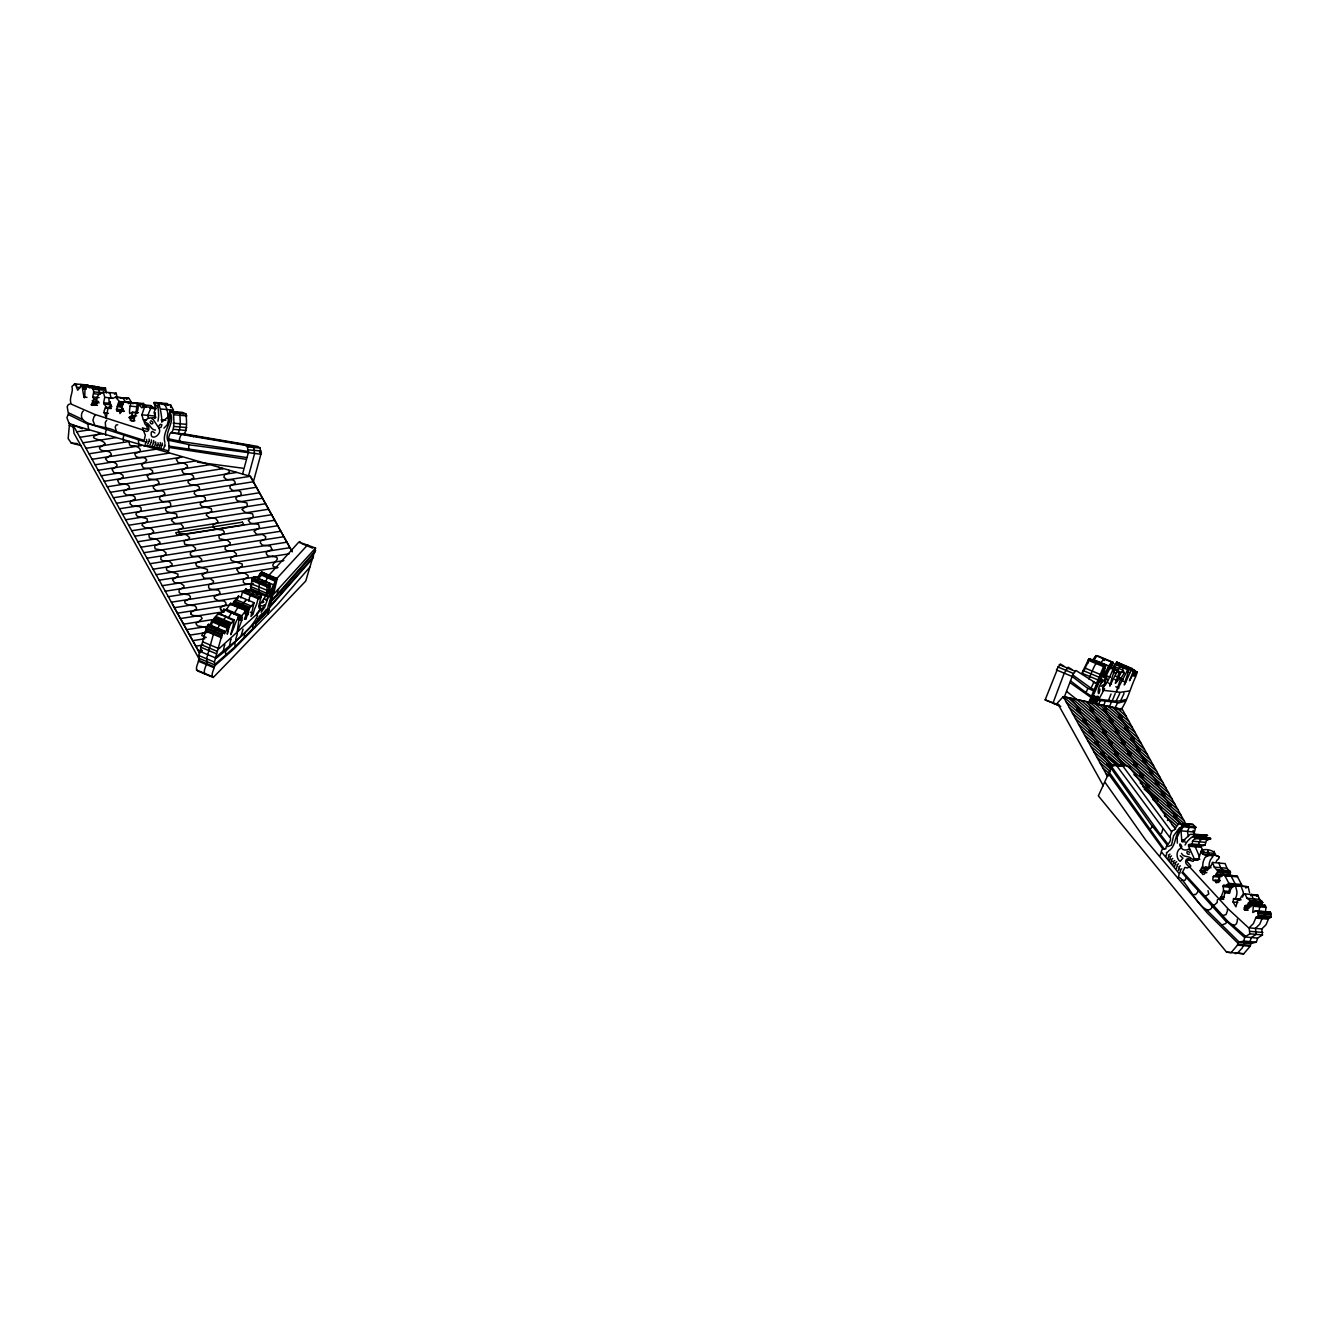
<?xml version="1.0" encoding="UTF-8"?>
<svg xmlns="http://www.w3.org/2000/svg" width="1338" height="1338" viewBox="0 0 1338 1338"><rect width="100%" height="100%" fill="white"/><g stroke="black" fill="none" stroke-linecap="round" stroke-linejoin="round"><path stroke-width="1.5" d="M142.731 406.719L143.618 403.507L122.711 402.019L121.557 407.822L122.46 410.348L119.968 413.542L119.483 410.883L117.075 411L116.456 409.261L119.35 401.517L115.586 397.102L112.827 398.373L108.863 397.704L109.147 402.337L111.205 405.046L107.96 408.274L106.204 418.075L104.046 411.234L105.401 407.806L109.181 408.09M1219.487 880.906L1219.604 877.143L1213.265 876.574C1211.609 883.264 1214.72 879.4 1219.57 880.538M1119.572 693.235L1119.572 693.168A5.703 1.254 -67.3 0 1 1119.454 694.238L1115.959 701.296L1098.966 699.189L1104.603 688.685L1102.98 688.334L1104.368 685.792A22.947 5.034 -67.3 0 1 1105.723 684.42L1107.178 682.146M216.12 657.142C229.885 644.398 250.005 632.74 257.465 615.881C254.437 613.256 260.86 611.014 259.84 608.338A22.947 5.034 -67.3 0 0 259.037 608.121L258.87 606.716M1240.125 886.057L1241.58 884.502L1237.098 876.089L1220.239 874.433L1217.63 882.378L1216.259 882.796L1214.82 880.12M96.938 399.159L93.76 398.875L92.74 397.018L93.693 391.917L92.807 386.833L89.178 387.535L85.415 386.13L84.896 391.181C84.913 407.939 82.621 387.886 81.835 385.193L77.704 390.211L75.196 383.855L71.918 386.448C73.741 392.084 68.79 397.603 71.014 403.658L68.338 404.611L67.184 406.618L68.405 413.793L66.9 417.707L69.459 424.263L68.154 438.596L71.265 443.062L81.334 445.654M154.506 408.926L151.01 405.598L138.349 404.461L137.998 409.144A9.383 6.406 -84.9 0 1 135.155 414.864L133.951 420.901L131.392 420.985L129.284 417.272L131.826 415.432L132.378 412.539L129.702 413.509C128.398 403.808 135.289 403.39 123.999 401.751M1248.036 910.275L1244.407 909.673L1244.775 906.127L1250.712 905.408M268.821 575.407L298.859 542.024L315.567 548.062L305.75 581.026L229.735 660.537L213.244 677.463L197.589 670.923C193.742 667.963 200.984 660.32 198.743 655.503L206.219 628.693L208.511 624.328L224.165 630.867L224.567 633.811L228.213 626.519L227.259 634.162L229.802 624.863L234.016 619.845L218.362 613.306L214.147 618.323L213.311 621.652M213.244 677.463C209.397 674.503 216.639 666.859 214.398 662.042L221.874 635.232L224.165 630.867M223.781 612.135L223.797 609.191L221.071 613.841M1211.041 867.76L1205.856 867.258C1202.511 869.131 1207.277 874.617 1202.845 874.45L1200.119 870.77L1202.795 865.719A9.383 6.406 -84.9 0 1 1204.284 859.08C1205.454 853.059 1225.658 854.447 1216.944 860.217A9.383 6.406 -84.9 0 0 1216.091 862.207M1115.206 668.565L1115.072 666.826L1113.818 668.314M169.842 411.268L173.304 412.773C173.923 419.262 174.743 426.722 171.849 432.826L184.51 433.964C187.387 427.859 186.584 420.4 185.965 413.91L182.503 412.405L169.842 411.268L168.521 416.603L161.681 422.122C162.718 419.965 158.453 395.948 157.767 407.237L153.87 402.654L155.66 408.224L154.037 412.673L155.86 417.506L148.418 418.175L144.889 420.5L143.333 419.881L141.845 414.83L144.805 406.484M167.551 418.66C168.805 415.115 166.28 404.494 164.273 405.096M1175.684 829.226L1129.59 767.192L1127.349 765.788L1112.33 765.369L1098.347 795.859L1226.561 952.121L1231.044 952.689L1237.499 945.13L1238.369 942.353L1243.688 941.032L1256.349 942.169L1257.636 938.105L1262.47 934.944L1261.767 928.99L1249.107 927.853L1249.809 933.807L1244.976 936.968L1243.688 941.032M1239.222 953.258L1243.688 953.827L1250.16 946.267L1251.013 943.491L1256.349 942.169M269.005 586.429L268.988 586.713A32.53 7.125 -67.3 0 1 268.804 588.503L268.336 591.245A29.219 6.406 -67.3 0 1 267.684 593.988L267.065 596.246M1185.334 841.937L1182.173 841.652L1181.705 839.913L1181.036 830.848L1183.244 826.098L1195.888 827.235L1194.332 828.021M212.608 621.217L212.608 620.079L228.213 626.519M220.436 624.478L220.385 623.257L217.308 629.429M231.608 613.456L231.675 612.403L228.898 617.102M116.439 503.272L253.4 481.747L260.877 454.268L260.09 448.013L257.916 446.474L184.51 433.964M259.689 577.33L260.308 573.484L275.963 580.023L277.25 578.551L261.596 572.012L260.308 573.484M117.359 398.507L116.155 393.188L103.411 392.051L104.715 397.369L103.645 402.755L106.287 407.354L105.401 407.806M1115.223 693.519L1112.831 699.44A8.797 1.923 -67.3 0 1 1112.062 700.543L1111.895 700.761M1247.551 905.124L1248.471 902.882L1261.132 904.003L1262.754 902.548L1259.61 899.37L1257.753 895.022L1245.093 893.901L1241.647 896.092L1239.356 900.307L1237.65 900.357L1235.944 906.83L1233.067 902.013L1233.552 898.634L1239.239 899.805M1110.373 664.869L1123.151 670.204L1124.288 672.93L1120.709 678.667L1116.226 691.846L1127.783 669.686M1193.831 860.133L1193.161 861.371L1191.522 860.869A22.947 15.671 -84.9 0 0 1189.047 860.2L1187.14 860.334L1186.973 861.555L1190.87 865.987L1187.324 867.927L1184.883 867.442L1182.708 871.924L1222.664 915.476L1226.026 914.64L1227.481 910.793A5.703 3.897 -84.9 0 0 1227.314 909.255L1227.281 909.121M232.745 605.094L233.615 602.05L238.381 596.129L254.036 602.669L250.959 616.45L253.083 614.075L254.672 608.723A9.383 2.057 -67.3 0 0 257.164 602.368L258.05 598.655L242.395 592.115L241.509 595.828A9.383 2.057 -67.3 0 1 240.84 597.869M1244.875 909.991L1247.836 908.837L1252.335 904.103L1253.371 906.244L1252.769 912.499L1255.997 910.994L1270.414 912.165L1270.983 917.299L1268.708 918.403L1266.082 924.692L1261.767 928.99M1252.335 904.103L1264.995 905.241L1266.032 907.381L1265.347 912.349M1123.92 693.101L1123.903 693.184A7.208 1.572 -67.3 0 1 1123.736 694.205L1120.575 700.811L1115.992 701.263M267.416 585.475L252.079 578.534L250.708 588.586L249.102 590.928M253.334 579.588L253.919 576.862L269.574 583.401L268.988 586.128L267.366 585.676L266.362 595.126L258.702 606.281L261.512 595.31M267.7 614.276L272.818 595.193A11.674 2.559 -67.3 0 1 273.27 594.34M171.849 432.826L245.255 445.337L247.446 446.875L248.216 453.13L242.596 473.869M144.471 406.484L144.671 405.029L146.394 407.27M150.809 407.053L151.01 405.598M135.907 413.342L137.296 402.955L135.004 403.491M1249.107 927.853L1253.422 923.555L1256.064 917.266L1258.322 916.162L1257.753 911.027M1119.889 667.077L1118.367 669.134M259.472 575.842L259.455 575.942A11.457 2.509 -67.3 0 1 259.238 577.213M275.11 582.482L275.126 582.381A11.457 2.509 -67.3 0 1 274.892 583.753L267.985 606.75M1162.772 828.791L1162.789 828.69A18.331 12.51 -84.9 0 1 1162.538 830.112L1161.618 833.089L1159.962 833.959L1111.192 766.122M131.91 403.256L129.084 398.423L115.586 397.102M1229.154 893.249L1229.622 885.973L1223.3 885.405L1223.484 890.907L1221.176 896.795L1219.002 898.919L1223.501 898.367L1225.039 892.145L1229.304 892.128L1231.696 887.629L1235.476 885.622L1248.137 886.76L1249.575 892.613M1210.739 839.077C1205.086 839.695 1196.356 834.895 1192.509 841.184L1192.292 844.01L1204.953 845.148L1206.458 840.632L1210.539 838.324L1205.705 837.722L1207.227 835.213L1196.456 834.962L1201.34 834.795L1199.383 837.153L1204.417 838.508L1200.136 840.063L1198.614 844.579L1194.734 845.616L1199.467 856.655M1177.34 843.107L1177.172 837.304L1180.032 831.132A55.694 38.033 -84.9 0 0 1180.534 829.443L1180.584 829.292M1120.91 710.06C1127.834 699.674 1130.409 687.883 1135.694 676.694C1140.561 662.494 1130.493 686.327 1135.159 670.706L1116.544 662.026L1132.199 668.565L1132.65 670.371L1133.955 669.82L1129.489 680.708L1135.159 670.706M211.722 624.562L212.106 622.856M176.047 412.756L176.181 411.836L179.643 413.342C180.262 419.831 181.065 427.29 178.171 433.395L251.577 445.905L253.768 447.444L254.554 453.699L248.433 476.261M91.553 387.719L92.64 386.414L94.078 387.284M277.25 578.551L273.47 594.423L315.567 548.062M237.194 599.792L238.381 596.129M1098.849 682.614L1103.566 669.686A11.457 2.509 -67.3 0 1 1104.335 668.13L1104.402 667.996M1259.008 911.797L1259.694 906.813L1257.703 904.906M217.994 614.694L218.362 613.306M1213.265 876.574L1215.272 875.989L1217.848 871.122L1214.302 867.141L1212.496 862.458L1225.156 863.595L1226.963 868.262L1230.492 872.259L1228.602 875.821M225.721 610.596L230.638 603.287L246.292 609.827L247.379 610.747L244.453 619.343L246.092 617.554L245.991 619.143L249.269 608.589L254.036 602.669M1123.151 670.204C1118.685 673.884 1118.735 681.46 1115.307 683.317L1119.454 671.576L1113.183 668.95L1107.797 681.293L1106.141 675.824L1112.881 662.193L1097.227 655.653L1094.501 658.831L1095.989 655.637L1112.898 662.594M111.84 406.652L110.251 404.695L110.335 401.617M1098.749 683.183L1093.832 694.221M157.951 421.136L158.386 418.526A29.219 19.953 -84.9 0 0 158.637 415.048L158.453 411.134A32.53 22.211 -84.9 0 0 158.068 408.341L157.951 407.705M1100.053 681.862L1103.348 671.124A55.694 12.209 -67.3 0 0 1103.883 669.502L1103.934 669.368M254.471 627.84L256.194 623.441L268.955 610.145M1197.828 891.141L1197.761 891.426A6.105 4.165 -84.9 0 1 1197.343 892.613L1195.62 894.604L1193.814 894.453M1254.375 904.973L1256.031 900.842L1253.288 898.802L1251.431 894.47L1250.629 895.741M1260.697 905.542L1261.132 904.003M154.857 418.443L155.308 412.689M1212.011 906.729L1211.944 907.03A5.804 3.964 -84.9 0 1 1211.475 908.251C1203.297 917.952 1186.823 881.374 1179.213 877.427M1093.297 682.129L1096.441 683.434L1103.566 666.659L1105.957 665.003L1088.948 658.664L1081.857 673.198L1097.511 679.737M1093.631 682.263L1093.614 682.363A18.331 4.014 -67.3 0 1 1093.28 683.501L1090.988 688.184L1072.624 674.87L1075.986 670.505L1096.441 683.434M239.402 607.987L238.465 606.549L233.615 614.41M223.797 609.191L239.502 615.664L237.06 632.841L242.111 619.461L241.81 615.815L246.292 609.827M167.601 452.963C171.415 447.344 165.812 439.316 170.695 432.692A11.674 7.961 -84.9 0 1 171.364 432.224M1201.557 850.098L1198.647 858.494L1194.851 860.033L1188.562 846.185L1189.03 844.445L1192.292 844.01M1207.378 852.473L1207.796 850.951L1208.983 854.664L1213.048 856.37L1210.606 859.648A9.383 6.406 -84.9 0 0 1209.117 866.271L1209.05 867.743L1202.728 867.175M1213.7 853.025L1214.218 851.236M1110.657 767.711L1152.252 826.299A7.142 4.884 -84.9 0 1 1151.951 827.135L1150.412 828.874A13.514 9.215 -84.9 0 1 1149.626 829.209L1149.476 829.259M1193.228 830.43L1193.195 830.564A55.694 38.033 -84.9 0 1 1192.911 831.55M275.963 580.023L269.089 594.172L270.51 585.124L269.574 583.401M1096.591 704.29L1096.24 702.751L1089.5 700.443M1194.132 833.423L1195.453 827.938M1222.062 876.005L1224.17 871.69L1220.641 867.71L1218.834 863.027M103.411 392.051L99.28 394.141A8.965 6.121 -84.9 0 0 96.319 399.962L97.306 402.236L95.684 404.845L91.419 404.862L93.76 398.875M1088.898 679.035C1090.637 675.155 1096.056 660.152 1097.695 662.812M1105.004 701.998L1104.92 702.266A6.105 1.338 -67.3 0 1 1104.486 703.47L1103.482 705.728M123.397 411.552L123.213 408.458M1111.008 702.851L1110.925 703.136A5.804 1.271 -67.3 0 1 1110.473 704.373L1109.051 707.284M245.757 600.762C247.095 598.638 240.121 605.763 240.572 608.372L231.574 604.726M1063.994 666.173L1060.332 663.966L1056.418 669.903L1072.072 676.443L1087.827 688.418A7.142 1.572 -67.3 0 1 1087.543 689.254L1086.389 691.679A13.514 2.96 -67.3 0 1 1085.871 692.532L1070.534 680.875M158.62 426.839L158.67 426.722A6.238 4.265 -84.9 0 1 159.222 425.484L160.376 424.246L161.915 424.832L161.078 427.223L158.904 428.11L153.234 419.53A13.012 8.881 -84.9 0 0 152.064 418.811L151.88 418.727M106.354 393.038L105.451 387.97L85.415 386.13M1186.522 877.728L1184.832 880.437L1182.625 880.304A16.29 11.122 -84.9 0 1 1181.755 879.969L1181.688 879.936M1181.889 872.56L1226.578 922.133A5.703 3.897 -84.9 0 1 1225.725 923.538L1221.979 924.926M1226.26 875.487L1230.776 875.52L1235.242 883.933L1233.787 885.505L1223.3 885.405M234.016 619.845C234.284 625.247 226.457 645.652 234.15 626.886A8.965 1.957 -67.3 0 1 236.726 620.38L239.502 615.664M259.589 574.27L257.532 579.571M266.613 599.942L266.663 599.825A6.238 1.371 -67.3 0 1 267.165 598.487L268.771 595.878L264.74 607.134L261.178 612.269L261.964 608.506L263.536 607.285M1100.338 700.61L1097.929 705.193M1125.425 701.112L1117.263 703.27A5.703 1.254 -67.3 0 1 1116.561 704.959L1114.42 708.538M1082.776 674.185L1083.228 672.93M256.093 621.635L225.921 650.904A5.703 1.254 -67.3 0 0 225.503 652.426L225.721 654.867M252.949 624.695L252.665 628.241A16.29 3.562 -67.3 0 0 252.982 628.224M1132.199 668.565C1130.309 670.739 1120.358 696.278 1125.927 679.035A8.965 1.957 -67.3 0 0 1127.767 672.914L1127.8 669.719L1112.129 663.146L1111.309 664.601M221.489 624.026L221.974 621.601L226.189 616.567L218.127 613.975M1101.692 682.464L1101.743 682.347A6.238 1.371 -67.3 0 0 1102.144 681.059L1102.228 679.269L1100.973 683.484L1105.907 677.747A13.012 2.86 -67.3 0 1 1106.442 677.496L1106.509 677.48M68.606 414.663L88.291 424.363A5.703 3.897 -84.9 0 0 88.024 426.17L89.027 430.301M138.466 439.901L138.734 444.868M1256.951 896.309L1257.753 895.022M1181.37 847.891L1181.421 847.774A6.238 4.265 -84.9 0 0 1181.772 846.402C1177.724 838.09 1179.363 853.895 1188.897 849.128A13.012 8.881 -84.9 0 1 1190.034 849.948L1190.184 850.098M258.987 577.196L258.936 577.347A55.694 12.209 -67.3 0 0 258.318 579.003M274.641 583.736L274.591 583.886A55.694 12.209 -67.3 0 0 273.972 585.542L269.473 597.032M315.099 552.076L281.766 590.359A7.142 1.572 -67.3 0 0 281.465 591.195L281.047 593.236A13.514 2.96 -67.3 0 0 281.064 593.788L281.08 593.888M245.205 590.526L245.858 588.753M253.033 593.788C254.906 591.513 248.266 596.464 249.336 599.09A9.383 2.057 -67.3 0 1 248.667 601.147M1110.64 667.311L1115.34 669.268L1113.433 673.532A9.383 2.057 -67.3 0 0 1111.594 679.537L1109.787 686.177L1117.748 669.853L1109.921 666.575L1110.289 668.666M1060.8 706.414L1045.145 699.874L1056.987 670.321M1063.81 698.419L1072.742 674.954M235.438 642.023L235.321 642.324A5.804 1.271 -67.3 0 0 234.903 643.545L235.053 646.706L254.588 626.803M244.954 632.857L244.837 633.142A6.105 1.338 -67.3 0 0 244.419 634.329L244.369 637.105M1104.235 677.63L1105.255 675.172A29.219 6.406 -67.3 0 1 1106.677 672.011L1108.366 668.615A32.53 7.125 -67.3 0 1 1109.62 666.257L1109.921 665.739M1086.305 665.856L1087.125 663.949M1093.848 691.863L1105.957 665.003M1117.983 664.785L1117.648 663.564M169.692 416.135L169.625 416.269A55.694 38.033 -84.9 0 0 168.989 417.857L167.25 424.798L163.922 428.127M260.877 454.268L189.026 444.801A7.142 4.884 -84.9 0 0 188.742 445.638L188.708 448.381A13.514 9.215 -84.9 0 0 189.009 449.434L189.076 449.618M1088.614 703.102L1096.725 683.685A11.674 2.559 -67.3 0 0 1096.792 683.049M1226.795 884.719L1228.92 883.364L1224.454 874.952M278.572 589.021L278.538 589.121A18.331 4.014 -67.3 0 0 278.02 590.359L276.933 594.607L315.668 550.503M1211.241 865.418L1212.496 862.458M1084.215 670.489L1084.666 669.468M210.334 624.043L212.558 619.979M106.12 430.468L105.986 430.752A5.804 3.964 -84.9 0 0 105.585 432.007L105.685 435.318M1085.068 668.565L1085.77 667.077M123.798 436.037L123.681 436.305A6.105 4.165 -84.9 0 0 123.263 437.509L123.414 441.105M1210.539 838.324L1193.044 836.601L1195.018 834.243L1207.662 835.364M1116.31 662.695L1114.22 666.224M1185.033 845.047L1186.254 842.957A29.219 19.953 -84.9 0 1 1188.094 840.532L1190.419 838.307A32.53 22.211 -84.9 0 1 1192.242 836.969L1192.676 836.685M129.15 442.46L129.635 444.935A8.931 3.044 -6.1 0 0 131.358 445.738C137.764 444.969 145.558 451.508 135.305 453.331L134.921 454.284C136.225 460.289 144.169 454.953 146.578 459.804A29.553 10.085 -6.1 0 1 146.745 460.188L144.036 463.199M86.284 386.097L87.84 384.993L89.278 387.134M1103.432 659.651L1103.817 658.898L1100.94 662.678M1112.881 662.193L1110.155 665.371L1111.41 662.377L1108.767 665.939L1103.064 677.279L1105.589 665.856L1089.567 659.116M1087.51 663.18L1088.312 661.691M242.395 592.115L243.951 591.948L245.757 589.038L261.412 595.577L259.605 598.487L258.05 598.655M1170.399 837.504A11.674 7.961 -84.9 0 1 1170.533 838.508C1171.135 843.107 1165.615 844.378 1165.85 848.961C1160.029 847.472 1162.254 853.226 1159.544 856.019M128.515 403.591L130.321 402.32L133.098 403.725M224.951 644.816L224.901 644.916A7.208 1.572 -67.3 0 0 224.266 646.187L223.212 651.656M143.969 446.089L146.996 445.454L168.605 450.822M1248.471 902.882L1250.11 901.411L1249.692 900.273L1246.949 898.233L1245.093 893.901M237.311 633.944L235.705 639.447A8.797 1.923 -67.3 0 0 235.873 640.049L235.923 640.116M231.257 639.163L231.206 639.263A5.703 1.254 -67.3 0 0 230.521 640.567L229.5 646.287M1225.457 886.124L1231.796 886.693L1233.787 885.505M265.359 582.833L267.617 576.778L269.691 576.026L261.596 572.012M264.305 604.709C262.248 608.071 262.081 604.007 259.706 606.398A8.613 1.89 -67.3 0 1 259.472 606.231M181.115 434.934L181.065 435.017A18.331 12.51 -84.9 0 0 180.463 436.071L179.309 439.433L180.613 441.44L248.784 451.575M193.709 436.155L193.776 436.071A18.331 12.51 -84.9 0 0 193.358 436.74M1101.107 683.501C1096.223 689.271 1098.715 699.607 1099.953 689.053M1234.506 899.37L1235.459 898.283A8.965 6.121 -84.9 0 0 1236.914 891.476L1235.476 885.622M1104.218 660.587L1105.054 658.915L1104.134 659.818M1122.766 668.281L1124.472 665.655M263.737 614.945A3.83 0.836 -67.3 0 0 263.987 614.51L264.656 612.486A7.827 1.723 -67.3 0 0 265.141 611.717L265.275 610.295M266.864 610.312L267.148 609.927A7.827 1.723 -67.3 0 0 267.633 609.158L267.817 607.837M143.919 421.052L144.922 423.995A22.947 15.671 -84.9 0 1 146.862 426.253L147.381 429.314L142.43 427.892L145.324 435.235L144.136 440.386L116.339 431.605L115.185 426.939L116.155 424.966L117.744 424.815M1178.176 878.213L1179.23 873.63L1161.551 852.072M1093.28 695.375L1092.26 697.282A7.827 1.723 -67.3 0 0 1092.31 697.767L1091.524 699.858A3.83 0.836 -67.3 0 0 1091.524 700.142M1094.116 695.66L1093.079 697.566A7.827 1.723 -67.3 0 0 1093.129 698.035L1092.36 700.125A3.83 0.836 -67.3 0 0 1092.36 700.426M1094.735 695.81L1093.715 697.717A7.827 1.723 -67.3 0 0 1093.765 698.202L1092.979 700.292A3.83 0.836 -67.3 0 0 1092.979 700.577M1095.103 696.78L1094.066 698.687A7.827 1.723 -67.3 0 0 1094.116 699.155L1093.347 701.246A3.83 0.836 -67.3 0 0 1093.347 701.547M1095.956 696.764L1094.936 698.687A7.827 1.723 -67.3 0 0 1094.986 699.155L1094.2 701.246A3.83 0.836 -67.3 0 0 1094.2 701.53M1096.926 696.228L1095.889 698.135A7.827 1.723 -67.3 0 0 1095.939 698.603L1095.17 700.694A3.83 0.836 -67.3 0 0 1095.17 700.995M1097.695 696.362L1096.658 698.269A7.827 1.723 -67.3 0 0 1096.708 698.737L1095.939 700.844A3.83 0.836 -67.3 0 0 1095.939 701.129M1098.498 696.429L1097.461 698.336A7.827 1.723 -67.3 0 0 1097.528 698.804L1096.742 700.895A3.83 0.836 -67.3 0 0 1096.742 701.196M1098.866 697.583L1097.846 699.506A7.827 1.723 -67.3 0 0 1097.896 699.975L1097.11 702.065A3.83 0.836 -67.3 0 0 1097.11 702.35M256.796 620.916L257.08 620.514A7.827 1.723 -67.3 0 0 257.565 619.762L257.749 618.44M263.001 614.744L263.302 614.359A7.827 1.723 -67.3 0 0 263.787 613.59L263.921 612.168M267.015 610.295L266.496 611.951A3.83 0.836 -67.3 0 1 266.229 612.386M256.929 594.206L258.535 591.864L259.539 582.415C261.73 584.07 261.395 577.882 262.683 581.863M1105.539 680.975L1104.335 682.263L1105.89 679.553M1115.34 669.268L1113.216 671.091L1113.065 669.217L1108.366 667.261M1120.525 700.861L1126.211 699.473M1091.223 688.267L1094.35 689.756M281.833 590.142L270.962 601.832M309.73 567.279L277.301 604.676L233.816 649.064L214.665 665.856M276.899 594.574L271.062 600.929M276.648 578.685L307.74 544.783M313.527 556.541L269.741 606.515M312.925 558.264L269.975 607M1122.314 709.441L1063.292 696.63L1057.405 702.952L1103.315 785.774M1211.024 865.903L1206.96 870.754L1205.856 867.258M235.053 646.706L214.849 664.501M1195.888 827.235L1192.894 824.425L1178.494 823.506L1174.413 829.911L1171.921 830.898L1169.746 837.371L1116.929 766.055L1114.688 764.667M256.946 614.075L219.164 648.579M243.048 629.111L241.225 635.199M1188.412 845.047L1201.072 846.185L1204.953 845.148M1105.188 684.303L1102.813 687.264L1102.729 690.592A39.438 8.647 -67.3 0 1 1103.281 690.709M180.513 456.793L180.262 457.011A4.148 1.422 -6.1 0 1 179.325 457.529L179.259 457.546M1095.989 655.637L1093.113 659.4L1108.767 665.939M266.546 600.729L264.539 598.588A13.012 2.86 -67.3 0 0 263.954 598.939L263.87 599.023M183.072 434.064L183.356 433.813A11.674 7.961 -84.9 0 1 184.025 433.345M1108.483 700.476L1111.025 694.037M1181.036 827.921L1180.952 828.005A11.457 7.827 -84.9 0 0 1179.899 829.042C1174.363 835.865 1176.286 846.285 1168.659 850.884M226.155 650.201L215.836 658.53M202.005 650.536L200.182 651.974M109.114 393.104L109.816 392.619L111.037 397.938M149.806 408.207C153.151 405.983 145.942 415.566 148.535 417.891M83.341 411.05L83.257 411.117A7.208 4.917 -84.9 0 0 82.371 411.937C75.48 426.889 109.064 425.568 116.205 431.522M1266.133 912.984L1270.414 912.165M1241.196 886.559L1243.236 892.045A8.965 6.121 -84.9 0 1 1242.567 897.096M120.955 398.306L122.762 397.854L125.672 402.086M128.247 398.239L126.391 399.41M106.772 420.182L105.284 422.373L105.585 426.421A8.797 6.004 -84.9 0 0 106.237 427.909L106.421 428.227M200.466 650.586L201.62 649.85M207.005 631.068L204.262 632.539A10.988 3.746 -6.1 0 0 202.657 633.409L201.787 635.567L206.219 637.49M99.698 433.696C83.926 439.282 103.11 438.379 105.25 443.948L99.38 447.628C100.199 453.281 110.435 448.682 111.355 454.686L105.418 458.717L108.027 461.945C111.857 460.69 121.641 464.353 114.516 467.832M262.298 602.819L263.82 601.949L263.084 601.197M114.449 394.192L116.155 393.188M95.249 415.516L95.165 415.566A5.703 3.897 -84.9 0 0 94.178 416.335L92.891 420.316L94.513 424.447M1182.173 841.652L1190.134 834.394L1195.018 834.243M168.471 405.063L167.083 403.541L167.217 405.464M164.842 442.426C162.299 433.244 169.926 426.019 170.261 416.72A11.457 7.827 -84.9 0 0 170.194 414.931L170.177 414.78M114.232 467.865L112.024 469.387L113.864 472.615L119.634 473.2L122.895 475.241L123.263 477.198L117.577 480.342L119.166 483.52L127.177 484.54L129.017 486.029L129.569 487.952L123.798 491.163L123.899 492.752L126.558 495.127L132.93 495.595L134.803 496.883L135.406 498.923L130.488 501.382L129.953 503.657L132.746 506.132L139.085 506.45L140.975 507.687L141.259 510.698L136.342 512.922L135.974 514.411L137.329 516.317L147.063 518.659L147.515 521.603L142.597 523.777L142.012 525.198L145.324 528.025L151.361 528.51L153.686 531.403L153.368 532.658L148.853 534.682L149.421 537.976L156.747 539.314L160.042 542.258L159.557 543.596L154.639 545.72L155.124 548.898L163.069 550.303L166.046 552.862L165.561 554.768L160.961 557.043L160.878 559.501L163.035 560.973L169.224 561.241L172.15 563.917L172.05 565.389L167.183 567.429L166.313 568.617L167.133 570.657L177.904 574.052L177.954 576.243L172.451 579.655L174.592 582.732L180.63 583.301L183.942 585.71L183.858 587.332L179.158 589.523L179.108 592.349L180.68 593.721L188.809 594.791L190.28 596.497L190.381 598.17L184.644 601.381L185.112 603.204L188.474 605.161L194.729 605.679L196.301 607.352L196.485 609.141L190.732 612.336C191 618.825 200.533 612.603 202.105 618.541L198.442 621.819A7.041 2.408 -6.1 0 0 196.034 623.809L197.539 625.916L202.59 626.719M143.768 463.232L141.544 464.754L143.383 467.982L149.154 468.568L152.415 470.591L152.783 472.548L147.096 475.692L148.685 478.887L156.697 479.907L158.536 481.379L159.088 483.319L153.318 486.53L153.418 488.119L156.078 490.494L162.45 490.962L164.323 492.233L164.925 494.291L160.008 496.733L159.473 499.024L162.266 501.499L168.605 501.817L170.495 503.055L170.779 506.065L165.879 508.289L165.494 509.761L166.849 511.685L176.583 514.026L177.034 516.953L172.117 519.144L171.532 520.566L174.843 523.392L180.881 523.877L183.206 526.754L182.888 528.025L178.389 530.049L178.941 533.327L186.266 534.682L189.561 537.625L189.076 538.963L184.159 541.087L184.644 544.265L192.588 545.653L195.565 548.229L195.08 550.135L190.481 552.41L190.397 554.852L192.555 556.34L198.743 556.608L201.687 559.284L201.57 560.756L196.703 562.78L195.833 563.967L196.653 566.024L207.423 569.419L207.474 571.61L201.988 575.022L204.112 578.1L210.15 578.652L213.461 581.077L213.378 582.682L208.678 584.873L208.628 587.716L210.2 589.088L218.328 590.158L219.8 591.864L219.9 593.537L214.164 596.748L214.632 598.554L217.994 600.528L224.249 601.046L225.821 602.702L226.005 604.508L220.252 607.703L221.372 610.479L223.68 610.881M178.472 457.78L176.248 459.302L178.105 462.53L183.875 463.115L187.136 465.156L187.504 467.113L181.817 470.257L183.423 473.435L191.434 474.455L193.274 475.96L193.809 477.883L188.039 481.095L188.156 482.7L190.816 485.042L197.204 485.527L199.061 486.831L199.63 488.872L194.696 491.297L194.211 493.622L197.02 496.047L203.393 496.381L205.266 497.652L205.467 500.646L200.566 502.854L200.232 504.359L201.62 506.266L211.32 508.607L211.722 511.517L206.821 513.708L206.269 515.147L209.614 517.94L215.619 518.442L217.927 521.335L217.592 522.573L213.143 524.563L213.06 527.005L215.518 529.028L223.045 530.099L224.282 532.156L223.797 533.511L218.88 535.618L219.365 538.796L227.293 540.201L230.27 542.76L229.802 544.666L225.202 546.941L225.102 549.383L227.259 550.888L233.431 551.139L236.391 553.798L236.308 555.287L231.441 557.31L230.554 558.498L231.357 560.538L242.145 563.95L242.362 565.957L236.709 569.52L238.8 572.631L244.821 573.199L248.149 575.574L248.115 577.213L243.399 579.404L243.315 582.197L244.871 583.619L252.999 584.673M155.476 430.117C150.826 430.1 150.224 423.761 145.658 422.407A8.613 5.87 -84.9 0 1 145.073 421.587M1245.711 887.98L1248.137 886.76L1235.526 885.723M1129.138 690.977L1120.257 692.331L1103.666 690.358M249.838 590.242L251.511 589.606M1264.042 905.475L1264.995 905.241M86.97 386.18L88.174 385.762M93.292 386.732L95.149 386.531L95.617 387.702M1180.484 848.376C1175.951 850.533 1176.002 858.728 1180.149 861.354L1182.943 858.126L1180.2 855.751M98.075 387.251L101.839 388.672L105.451 387.97M141.326 404.059L143.618 403.507M1167.622 846.62L1171.553 845.081L1173.56 835.865L1179.564 827.72L1182.892 826.733L1195.536 827.871M98.36 387.535L99.965 394.325L93.643 393.757M76.818 431.806L89.027 429.899M79.862 437.309L102.692 433.713M82.923 442.811L116.339 437.559M85.966 448.297L129.502 441.456M89.01 453.799L141.912 445.487M92.054 459.302L155.643 449.3M95.115 464.788L169.324 453.13M98.159 470.29L181.801 457.144M101.203 475.793L195.499 460.974M104.247 481.279L209.196 464.788M107.291 486.781L222.978 468.651M110.352 492.284L236.592 472.448M113.395 497.769L250.357 476.278L292.236 551.825L250.306 476.295L73.105 425.116L73.975 433.228L199.462 659.567M119.483 508.758L256.444 487.249M122.544 514.26L259.488 492.752M125.588 519.763L262.532 498.238M128.632 525.249L265.576 503.724M131.676 530.751L268.62 509.226M134.72 536.237L271.664 514.712M137.764 541.739L274.725 520.231M140.808 547.242L277.769 525.717M143.868 552.728L280.813 531.219M146.912 558.23L283.857 536.705M149.956 563.716L286.901 542.191M153 569.219L289.945 547.694M156.044 574.721L289.343 553.765M159.105 580.207L283.857 560.605M162.149 585.71L277.903 567.529M165.193 591.212L260.927 576.176M168.237 596.698L253.2 583.351M171.297 602.2L251.628 589.573M174.341 607.703L238.164 597.668M177.385 613.189L230.838 604.793M180.362 618.557L224.165 611.683M183.473 624.194L214.08 619.377M186.517 629.68L208.494 626.234M189.578 635.182L207.256 632.406M192.622 640.668L204.781 638.761M195.666 646.17L203.092 645M198.643 651.539L202.038 651.004M1121.712 708.555L1116.678 709.107M1184.816 824.074L1186.555 823.857L1189.566 826.667L1187.375 831.416L1188.428 836.585M1192.894 824.425L1178.494 823.506M145.574 442.025L146.076 441.975A7.827 5.335 -84.9 0 0 146.846 441.724L146.494 439.449M157.048 445.337L157.55 445.303A7.827 5.335 -84.9 0 0 158.319 445.052L157.968 442.761M161.262 445.621L161.747 445.587A7.827 5.335 -84.9 0 0 162.517 445.337L162.182 443.045M228.831 470.29L229.367 472.431L224.667 474.622L223.881 477.231L226.557 479.472L232.946 479.957L234.786 481.362L235.22 483.353L230.303 485.727L229.885 488.052L232.661 490.461L239 490.795L240.873 492.05L241.124 495.043L236.241 497.251L235.873 498.74L237.261 500.646L246.911 502.954L247.396 505.881L241.91 509.444L245.155 512.32L252.598 513.842L253.3 516.903L248.283 520.281L250.557 523.208L258.552 524.396L259.522 527.824L254.003 531.169L256.511 534.213L262.733 534.581L265.71 536.722L265.376 539.047L260.609 541.02L260.274 542.793L262.432 545.118L270.443 546.121L272.049 549.466L267.332 551.574L266.229 552.611L266.663 554.501L268.252 556.039L273.069 556.424M1167.94 851.721L1166.435 852.774A7.827 5.335 -84.9 0 0 1166.769 853.761L1165.933 855.751A3.83 2.609 -84.9 0 0 1166.067 856.287M1169.964 854.146L1168.459 855.216A7.827 5.335 -84.9 0 0 1168.793 856.186L1167.957 858.176A3.83 2.609 -84.9 0 0 1168.091 858.712M1171.486 855.919L1169.981 856.972A7.827 5.335 -84.9 0 0 1170.315 857.959L1169.462 859.933A3.83 2.609 -84.9 0 0 1169.613 860.485M1172.74 858.494L1171.235 859.565A7.827 5.335 -84.9 0 0 1171.57 860.535L1171.854 861.087M1174.714 860.501L1173.209 861.555A7.827 5.335 -84.9 0 0 1173.543 862.542L1173.827 863.094M1176.671 861.756L1175.165 862.809A7.827 5.335 -84.9 0 0 1175.5 863.796L1174.664 865.786A3.83 2.609 -84.9 0 0 1174.797 866.322M1178.494 863.813L1176.988 864.866A7.827 5.335 -84.9 0 0 1177.34 865.853L1176.487 867.844A3.83 2.609 -84.9 0 0 1176.637 868.379M1180.384 865.803L1178.878 866.857A7.827 5.335 -84.9 0 0 1179.213 867.844L1179.497 868.395M1181.772 868.797L1180.267 869.851A7.827 5.335 -84.9 0 0 1180.601 870.837L1179.748 872.828A3.83 2.609 -84.9 0 0 1179.899 873.363M205.416 674.185C201.57 671.241 208.812 663.581 206.57 658.781L214.047 631.971L216.723 628.141M1117.514 702.567L1098.398 700.276M1235.141 953.576L1237.366 953.258L1242.116 948.09L1244.691 942.922L1250.01 941.601L1251.298 937.537L1256.131 934.376L1255.445 928.421L1259.76 924.123L1262.386 917.835L1264.644 916.731L1264.092 911.596L1260.965 911.579M259.789 573.5L275.578 580.04M80.782 384.458L82.638 386.297M222.877 468.651L218.612 467.43M1119.454 671.576L1118.116 671.944L1117.748 669.853M145.675 442.025L145.474 444.116A3.83 2.609 -84.9 0 1 145.073 444.3M157.148 445.337L156.947 447.444A3.83 2.609 -84.9 0 1 156.546 447.628M161.446 445.788L161.145 447.728A3.83 2.609 -84.9 0 1 160.744 447.912M263.101 614.727L262.633 616.383A3.83 0.836 -67.3 0 1 262.382 616.818M256.879 620.882L256.428 622.555A3.83 0.836 -67.3 0 1 256.16 622.99M1213.181 905.006L1213.399 905.006A8.797 6.004 -84.9 0 0 1214.653 904.772L1217.128 902.565L1217.446 899.604M202.874 626.736L203.393 626.736A6.188 2.107 -6.1 0 1 204.781 626.87L207.49 628.191M277.468 567.529C263.586 566.007 286.616 557.913 272.584 556.441M253.919 576.862L254.856 578.585M1193.044 836.601L1198.079 837.956M1222.731 915.493C1225.641 919.223 1235.743 931.465 1237.332 920.761A7.208 4.917 -84.9 0 0 1237.249 919.306L1237.249 919.306M1206.725 855.802L1202.661 854.112C1196.021 846.971 1216.543 848.978 1215.305 855.233L1219.386 856.922M259.923 607.235L260.843 608.439L258.1 613.189A39.438 8.647 -67.3 0 0 257.197 614.075M1232.95 925.361L1245.377 936.115M74.46 383.889L87.84 384.993M73.908 384.424L77.069 384.708M83.391 385.277L86.569 385.561M81.835 385.193L95.149 386.531M80.631 385.612L85.381 386.03M86.318 385.846L98.979 386.983M92.573 387.502L105.234 388.639M89.178 387.535L92.355 387.819M98.678 388.388L101.839 388.672M77.136 387.217L80.297 387.502M83.173 387.752L86.334 388.037M92.673 389.157L105.317 390.295M83.09 388.84L86.251 389.124M93.693 391.917L103.193 392.77M116.423 397.286L129.084 398.423M104.715 397.369L112.024 397.988M92.74 397.018L99.079 397.587M154.439 402.404L167.083 403.541M153.87 402.654L160.761 402.972L162.132 404.494M157.901 403.658L170.545 404.795L173.488 410.13L160.844 409.01M83.809 397.085L86.97 397.369M119.35 401.517L132.01 402.638M122.711 402.019L138.232 403.491M119.249 402.119L123.999 402.554M118.413 402.955L123.146 403.39L118.329 403.089M92.188 400.731L98.56 401.484M118.413 403.708L123.146 404.126M103.645 402.755L109.967 403.323M92.807 402.27L99.129 402.822M118.296 404.528L123.046 404.962M155.76 407.739L144.688 406.752L141.845 407.789L138.349 404.461M129.92 406.116L136.242 406.685M92.523 403.139L97.273 403.574M103.912 404.126L110.251 404.695M151.395 408.341L156.128 408.776M117.443 405.531L122.193 405.949M117.309 405.983L122.042 406.401M117.292 406.668L122.042 407.103M91.168 404.745L97.49 405.314M169.709 412.054L183.674 413.576M173.304 412.773L185.965 413.91M106.287 407.354L111.037 407.789M105.468 408.057L111.121 408.558M116.456 409.261L122.795 409.829M174.275 414.78L186.935 415.901M116.54 410.314L123.782 410.933M118.43 410.632L124.233 411.301M132.061 412.121L138.399 412.673M117.075 411L121.825 411.418M132.378 412.539L137.128 412.957M141.845 414.83L154.489 415.967M103.712 412.89L108.462 413.325M131.826 415.432L136.576 415.867M130.89 416.653L134.051 416.938M161.112 419.881L165.862 420.299M129.284 417.272L134.034 417.69M129.268 418.025L134.001 418.459M143.333 419.881L146.494 420.165M173.187 423.159L185.848 424.297M130.154 420.266L134.904 420.684M174.174 426.471L186.818 427.591M173.723 429.347L186.383 430.485M247.446 446.875L260.09 448.013M248.517 449.869L261.178 451.006M71.265 443.062L77.587 443.631M1112.33 765.369L1121.027 765.219L1123.251 766.624L1171.67 831.851M1180.233 823.305L1181.839 825.563L1194.5 826.683M1181.036 830.848L1193.697 831.968M1193.412 835.832L1206.073 836.952M1195.118 838.541L1207.762 839.662M1181.705 839.913L1184.883 840.197M1192.509 841.184L1205.153 842.321M1188.562 846.185L1201.206 847.305L1204.049 851.988M1201.725 852.239L1214.386 853.376M1202.661 854.112L1215.305 855.233M1193.529 858.728L1199.868 859.297M1194.851 860.033L1198.028 860.317M1214.302 867.141L1226.963 868.262M1217.195 869.583L1229.856 870.704M1202.16 868.496L1206.909 868.914M1217.848 871.122L1230.492 872.259M1200.37 870.185L1205.12 870.603M1200.119 870.77L1204.869 871.205M1217.613 872.309L1230.258 873.446M1200.537 872.108L1206.876 872.677M1216.225 873.965L1237.098 876.089M1219.938 874.918L1229.438 875.771M1225.073 875.738L1237.734 876.875M1215.724 875.437L1220.473 875.872M1214.001 875.754L1221.594 876.557M1215.322 880.387L1220.055 880.805M1215.623 881.09L1218.784 881.374M1215.757 882.127L1218.918 882.411M1228.92 883.364L1241.58 884.502M1228.368 884.669L1241.028 885.806M1226.11 885.957L1232.449 886.509M1222.832 886.576L1232.331 887.412M1223.484 890.907L1229.806 891.476M1225.039 892.145L1229.789 892.58M1224.956 892.714L1229.706 893.132M1251.181 895.122L1257.519 895.691M1246.949 898.233L1259.61 899.37M1221.176 896.795L1224.337 897.079M1233.552 898.634L1240.025 899.186M1249.692 900.273L1262.353 901.411M1234.807 899.253L1241.129 899.805M1250.11 901.411L1262.754 902.548M1219.002 898.919L1223.752 899.353M1249.642 902.264L1262.303 903.401M1233.067 902.013L1237.817 902.431M1248.036 904.404L1265.514 905.826M1250.578 904.856L1253.739 905.14M1245.795 905.224L1250.545 905.659M1253.371 906.244L1266.032 907.381M1244.775 906.127L1251.097 906.696M1244.223 907.582L1248.973 908.017M1244.173 908.92L1247.334 909.204M1244.407 909.673L1247.568 909.957M1254.643 911.011L1267.287 912.148M1258.205 911.847L1270.849 912.968M1258.238 912.767L1270.899 913.887M1258.088 913.386L1270.749 914.523M1258.439 915.142L1271.1 916.279M1258.322 916.162L1270.983 917.299M1256.064 917.266L1268.708 918.403M1255.613 918.069L1268.273 919.206M1250.227 931.332L1262.888 932.452M1249.809 933.807L1262.47 934.944M1244.976 936.968L1257.636 938.105M1238.369 942.353L1251.013 943.491M1237.55 944.193L1250.21 945.314M1237.499 945.13L1250.16 946.267M1226.561 952.121L1243.688 953.827M1171.787 861.003L1170.733 862.525A3.83 2.609 -84.9 0 0 1170.867 863.06M1173.61 862.993L1172.707 864.532A3.83 2.609 -84.9 0 0 1172.841 865.067M189.11 444.601L169.458 440.436M197.271 462.145L242.78 468.2M259.522 452.411L261.445 452.696M179.794 441.122L169.274 439.015M246.627 457.546L168.789 446.123M246.008 459.269L169.525 447.511M1090.587 697.182L1069.948 682.597M1107.446 776.291L1063.275 696.63L1122.415 709.525L1186.17 824.509M142.832 429.916L94.463 414.295L71.75 404.36M144.287 441.657L88.525 423.661M1206.826 910.108L1239.205 942.153M1093.715 690.96L1088.011 688.301M1190.235 859.397C1185.869 856.471 1183.929 862.943 1187.458 865.084A39.438 26.927 -84.9 0 1 1188.763 866.572M1059.462 705.21L1045.145 699.874M1058.074 705.109L1052.973 703.152L1064.245 673.165L1068.159 667.244L1071.822 669.452M1183.244 826.098L1181.839 825.563M158.787 428.076C163.203 434.499 149.287 442.527 151.361 432.09L152.448 431.421L154.89 433.01M82.237 428.729L69.058 423.243M82.438 419.43L68.656 412.823M1118.3 663.263L1133.955 669.82M1121.445 665.137L1129.272 668.415M1130.827 669.067L1137.233 671.96M1132.099 670.137L1135.226 671.459M1132.416 670.639L1137.116 672.613M1115.591 664.116L1131.246 670.656M1126.73 671.459L1129.857 672.763M1121.16 671.626L1124.288 672.93M1088.948 658.664L1105.656 665.739M1117.381 671.576L1120.508 672.88M1087.911 660.119L1103.566 666.659M1117.146 672.144L1120.274 673.449M1113.249 672.194L1116.377 673.499M1120.107 677.797L1123.234 679.119M1115.925 676.192L1119.053 677.496M1119.471 678.935L1122.599 680.239M1122.549 680.908L1125.676 682.229M1105.539 675.356L1110.239 677.312M1114.705 679.37L1117.832 680.674M1084.583 667.896L1100.237 674.436M1082.994 670.505L1098.649 677.045M1108.349 682.949L1111.477 684.27M1115.808 686.762L1118.936 688.067M1059.228 664.618L1074.882 671.158M1057.739 666.909L1073.394 673.449M301.669 543.562L306.352 545.536M307.924 546.188L312.624 548.145M271.263 576.678L277.518 579.287M259.589 574.186L275.511 581.411L269.992 603.321M258.234 578.417L273.889 584.957M253.584 578.785L269.239 585.325M252.079 578.534L267.734 585.074M251.711 579.137L267.366 585.676M252.079 580.625L267.734 587.165M251.494 583.836L267.148 590.376M250.34 586.412L265.994 592.951M250.708 588.586L266.362 595.126M250.206 589.54L265.861 596.079M244.921 590.61L260.576 597.149M243.951 591.948L259.605 598.487M236.023 599.675L251.678 606.214M234.401 600.896L250.055 607.435M233.615 602.05L249.269 608.589M233.163 603.187L248.818 609.727M230.169 603.773L247.379 610.747M250.156 612.168L253.283 613.473M240.974 608.639L248.4 611.633M244.754 611.801L247.881 613.105M244.971 612.637L248.115 613.958M244.787 613.607L247.915 614.911M226.155 609.258L241.81 615.815M227.276 611.249L231.976 613.222M233.548 613.874L241.375 617.136M238.549 616.4L241.676 617.788L238.315 616.366M238.164 617.704L241.292 619.009M238.231 618.072L241.358 619.377M238.582 619.327L241.71 620.631M227.527 617.888L232.227 619.862M216.154 616.534L231.809 623.073M214.716 617.454L230.37 623.993M214.147 618.323L229.802 624.863M213.896 619.226L229.551 625.766M213.879 620.146L229.534 626.686M212.207 620.33L227.861 626.87M221.991 625.13L226.691 627.104M211.437 621.534L227.092 628.074M208.076 624.913L223.73 631.452M207.674 625.716L223.329 632.255M207.44 626.318L223.095 632.857M206.621 627.756L222.275 634.296M206.219 628.693L221.874 635.232M206.219 630.415L221.874 636.955M205.968 631.268L221.623 637.808M203.192 642.056L218.847 648.596M201.486 644.765L217.141 651.305M200.516 647.107L216.171 653.646M200.182 651.489L215.836 658.028M198.743 655.503L214.398 662.042M199.278 658.413L214.933 664.953M198.676 660.303L214.331 666.842M198.292 661.156L213.946 667.695M196.418 669.97L212.073 676.51M73.155 426.939L69.242 425.267M1167.472 820.545L1167.689 819.759M230.638 603.287L231.725 604.207M1205.137 896.51L1208.766 893.935L1207.997 890.656M1091.457 696.195L1085.871 692.532M1189.716 852.423C1185.468 848.81 1186.488 855.701 1189.515 854.146M1160.748 809.156L1161.685 809.691L1160.631 807.165L1153.005 798.753L1152.336 796.528L1155.463 798.017L1147.184 788.049L1146.014 785.473L1149.61 787.346L1139.859 775.12L1143.522 776.408L1133.771 764.149L1137.484 765.453L1127.884 753.411L1131.396 754.481L1121.729 742.456L1121.512 741.419L1125.325 743.594L1115.842 731.735L1115.374 730.498L1118.836 732.371L1114.437 726.333M149.99 421.972C150.826 426.036 155.676 422.875 150.86 420.701M1089.232 704.641L1093.631 710.679L1090.169 708.806L1090.637 710.06L1100.12 721.901L1096.307 719.727L1096.541 720.797L1106.175 732.789L1102.713 731.769L1112.279 743.777L1108.6 742.506L1118.3 754.732L1114.671 753.445L1124.405 765.654L1120.792 763.781L1121.997 766.373M1248.254 927.502L1228.468 909.204L1189.465 866.823M1066.838 691.562L1076.421 699.189M1117.263 708.588L1126.128 716.215M1112.597 707.451L1129.172 721.717M1107.948 706.33L1132.216 727.22M1103.666 705.511L1135.276 732.706M1099.903 705.143L1138.32 738.208M1095.203 703.972L1141.364 743.711M1090.52 702.818L1144.408 749.213M1086.74 702.433L1147.469 754.699M1082.041 701.263L1150.513 760.201M1077.358 700.109L1153.557 765.687M1156.601 771.19L1072.675 698.971L1074.13 699.306M1067.992 697.784L1159.661 776.692M1063.292 696.63L1162.705 782.178M1066.302 702.082L1165.749 787.681M1069.346 707.585L1168.793 793.166M1072.407 713.087L1171.837 798.686M1075.451 718.573L1174.881 804.171M1078.495 724.075L1177.925 809.657M1081.539 729.561L1121.963 764.366M1133.922 774.652L1180.986 815.16M1084.583 735.064L1120.893 766.306M1140.193 782.914L1184.03 820.646M1119.287 766.306L1108.349 756.907L1109.787 759.499M1142.719 786.476L1156.768 798.585L1158.206 801.161M1087.627 740.566L1117.598 766.206M1144.157 789.069L1185.685 824.961M1090.671 746.052L1113.684 765.854M1152.587 799.338L1181.337 824.091M1093.731 751.555L1110.707 766.172M1160.866 809.339L1178.527 824.543M1096.775 757.057L1110.473 768.848M1164.478 815.31L1176.721 825.864M1099.819 762.543L1110.423 771.658M1171.871 824.559L1174.931 827.202M1102.863 768.029L1108.934 773.247M1105.907 773.531L1108.566 775.823M1244.34 937.302L1226.829 921.43M1202.845 851.236L1202.678 851.085A13.012 8.881 -84.9 0 0 1202.226 850.717M1250.98 942.47L1251.85 943.273M1237.934 943.206L1207.194 912.901L1145.713 840.047L1105.472 782.964M1135.678 744.614L1130.627 738.058L1134.306 740.115L1133.002 737.238L1124.706 727.588L1127.884 728.457L1127.733 727.487L1118.401 715.964L1122.164 717.937L1121.528 716.315L1114.353 708.722M1135.878 744.781L1140.277 750.819L1136.815 748.946L1137.283 750.183L1146.766 762.058L1142.953 759.867L1143.17 760.904L1152.821 772.929L1149.325 771.859L1158.909 783.901L1155.212 782.596L1164.946 794.856L1161.3 793.568L1171.051 805.794L1167.438 803.921L1168.609 806.496L1176.905 816.464L1173.777 814.976L1174.43 817.2L1180.668 823.823M1089.032 704.457L1087.175 702.55M1114.253 726.166L1110.005 721.266A29.553 3.529 43.3 0 1 1109.771 720.881L1109.336 719.359L1113.065 721.55L1103.248 708.989L1106.325 709.993A8.931 1.07 43.3 0 0 1106.643 709.759L1104.753 706.899M1110.975 769.183L1106.894 763.647L1110.64 765.721L1109.436 763.028L1100.806 752.692L1104.469 754.665L1103.231 752.023L1095.019 742.172L1098.498 743.326L1097.444 741.336L1088.647 730.397L1092.427 732.438L1091.557 730.665L1082.71 719.476L1086.155 721.801L1085.67 720.011L1076.739 708.672L1080.067 710.812L1079.666 709.19L1070.684 698.553M1164.512 815.645L1165.482 816.682M146.578 424.464C150.224 426.086 149.572 433.194 145.073 431.02A39.438 26.927 -84.9 0 0 143.4 430.535M1162.839 849.011L1108.55 773.916M1166.92 844.679L1152.302 826.081M1167.84 843.994L1160.079 833.975M1164.11 848.928L1109.135 772.177M220.854 609.743L220.302 608.79M191.334 614.393L190.782 613.44M208.511 624.328L209.163 625.348M1179.43 868.312L1178.377 869.834A3.83 2.609 -84.9 0 0 1178.51 870.369M172.418 604.224L199.73 653.262L73.105 425.116M164.825 443.714L165.159 446.006A7.827 5.335 -84.9 0 1 164.39 446.24L163.788 448.397A3.83 2.609 -84.9 0 1 163.387 448.581M160.226 442.51L160.56 444.801A7.827 5.335 -84.9 0 1 159.791 445.052L159.189 447.193A3.83 2.609 -84.9 0 1 158.804 447.377M155.609 441.891L155.944 444.166A7.827 5.335 -84.9 0 1 155.175 444.417L154.572 446.558A3.83 2.609 -84.9 0 1 154.188 446.741M153.669 440.553L154.004 442.845A7.827 5.335 -84.9 0 1 153.234 443.095L152.649 445.236A3.83 2.609 -84.9 0 1 152.248 445.42M151.361 439.868L151.696 442.142A7.827 5.335 -84.9 0 1 150.926 442.393L150.341 444.534A3.83 2.609 -84.9 0 1 149.94 444.718M149.07 439.081L149.404 441.356A7.827 5.335 -84.9 0 1 148.635 441.607L148.033 443.748A3.83 2.609 -84.9 0 1 147.632 443.932M266.329 609.225L266.195 610.646A7.827 1.723 -67.3 0 1 265.71 611.416L265.041 613.44A3.83 0.836 -67.3 0 1 264.79 613.874M262.666 613.289L262.532 614.727A7.827 1.723 -67.3 0 1 262.047 615.48L261.378 617.52A3.83 0.836 -67.3 0 1 261.127 617.939M261.73 613.774L261.596 615.196A7.827 1.723 -67.3 0 1 261.111 615.948L260.442 617.989A3.83 0.836 -67.3 0 1 260.191 618.424M260.492 614.978L260.341 616.417A7.827 1.723 -67.3 0 1 259.856 617.169L259.204 619.21A3.83 0.836 -67.3 0 1 258.936 619.628M259.254 616.132L259.12 617.571A7.827 1.723 -67.3 0 1 258.635 618.323L257.966 620.364A3.83 0.836 -67.3 0 1 257.716 620.782M1124.589 666.575L1126.195 667.077M169.775 412.338C176.031 421.453 164.089 432.023 167.902 440.888M1181.487 853.31C1183.712 858.026 1188.83 855.166 1191.974 859.096A8.613 5.87 -84.9 0 0 1192.81 859.213M1116.544 662.026L1116.762 663.297M299.913 541.522L300.097 542.91M1201.072 846.185L1201.206 847.305M170.545 404.795L170.645 407.505M1100.957 686.377L1106.242 682.781A8.613 1.89 -67.3 0 0 1106.71 682.246M1093.631 660.336A32.53 7.125 -67.3 0 1 1093.966 659.718M1087.911 663.146A11.457 2.509 -67.3 0 1 1088.496 661.942M242.412 522.188L175.73 532.675L177.168 535.267L243.851 524.78L242.412 522.188"/></g></svg>
